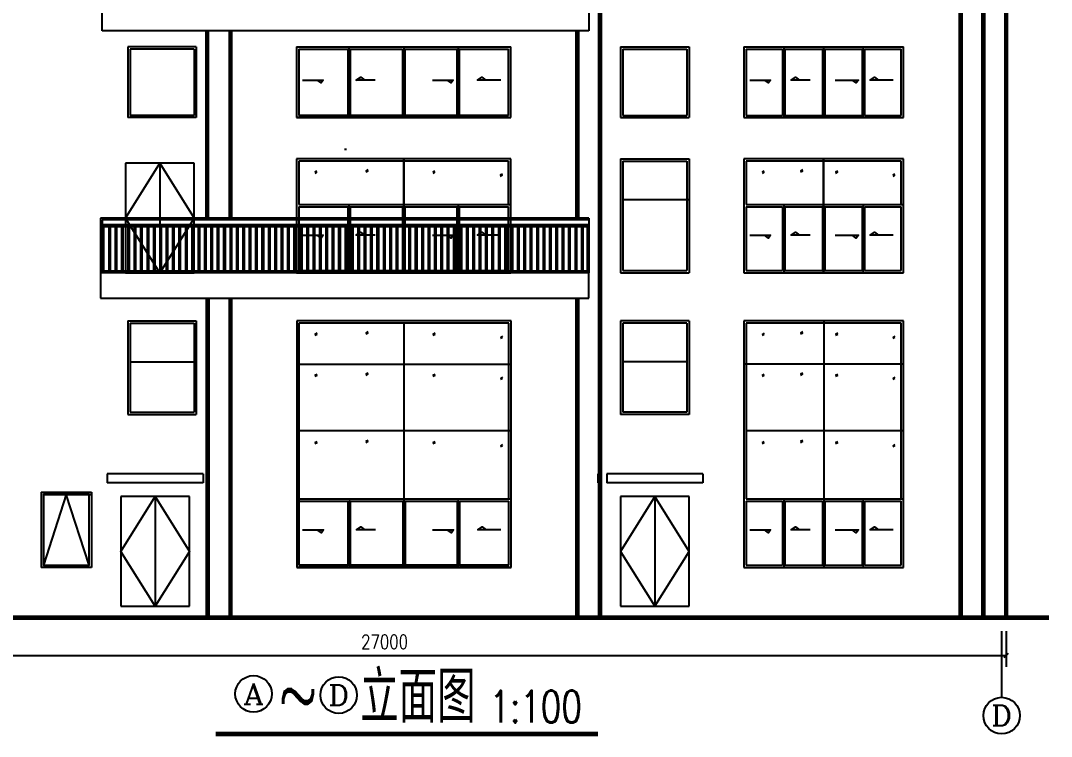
# Model space of a CAD drawing. Header units: millimetres. Extents: x 591771 to 1936534, y -622016 to 355666.
# Drawn here: x 869425 to 892016, y -90010 to -74334 of the extents above; entities that cross this region are included whole.
import ezdxf
from ezdxf.enums import TextEntityAlignment as Align

# ---------------------------------------------------------------- set-up
doc = ezdxf.new("R2010")
doc.units = ezdxf.units.MM
doc.header["$LTSCALE"] = 80
for name, color, linetype in [('\\M+5B4B0\\M+5BBA7', 124, 'Continuous'), ('\\M+5C0B8\\M+5B8CB', 6, 'Continuous'), ('\\M+5C1A2\\M+5C3E6\\M+5CFDF\\M+5CCF51', 7, 'Continuous'), ('\\M+5C1A2\\M+5C3E6\\M+5CFDF\\M+5CCF55', 140, 'Continuous'), ('AXIS', 3, 'Continuous'), ('AXIS_TEXT', 7, 'Continuous'), ('DIM_SYMB', 3, 'Continuous'), ('PUB_DIM', 3, 'Continuous'), ('WINDOW', 4, 'Continuous'), ('WINDOW_TEXT', 7, 'Continuous')]:
    doc.layers.add(name, color=color, linetype=linetype)
doc.styles.add('_TCH_AXIS', font='COMPLEX', dxfattribs={"bigfont": 'GBCBIG'})
doc.styles.add('DIM_FONT', font='SIMPLEX.shx', dxfattribs={"width": 0.8})
doc.styles.add('HZTXT', font='txt', dxfattribs={"height": 60, "bigfont": 'HZTXT'})
doc.dimstyles.new('DIMN', dxfattribs={"dimtxt": 300, "dimasz": 100, "dimexe": 250, "dimexo": 300, "dimgap": 150, "dimtad": 1, "dimdec": 0, "dimzin": 0, "dimdsep": 46, "dimtxsty": 'DIM_FONT', "dimblk": 'ARCHTICK', "dimcen": 0.09, "dimclrt": 7, "dimazin": 2, "dimtfac": 1, "dimtdec": 0, "dimtix": 1, "dimtmove": 2, "dimatfit": 3, "dimldrblk": 'ARCHTICK', "dimfxl": 0, "dimtolj": 1, "dimtzin": 0, "dimarcsym": 0})

# ---------------------------------------------------------------- blocks, each defined once
blk = doc.blocks.new('lmg18')
at = {"layer": '\\M+5B4B0\\M+5BBA7'}
for p, q in [((791749, -625430), (788249, -625430)), ((788249, -625430), (788249, -627930)), ((791699, -625480), (788299, -625480)), ((788299, -625480), (788299, -626430)), ((789999, -627930), (789999, -625430)), ((789999, -625430), (789999, -627930)), ((789999, -625430), (789999, -627930)), ((791699, -626430), (791699, -625480)), ((791749, -627930), (791749, -625430)), ((788299, -626430), (791749, -626430)), ((789124, -626430), (789124, -627930)), ((790874, -627930), (790874, -626430)), ((790024, -626480), (790024, -627880)), ((788249, -627930), (791749, -627930))]:
    blk.add_line(p, q, dxfattribs=at)
at = {"layer": 'WINDOW', "color": 252}
for p, q in [((788699, -625702), (788650, -625727)), ((788699, -625727), (788650, -625752)), ((789542, -625674), (789493, -625699)), ((789542, -625699), (789493, -625724)), ((790309, -625702), (790260, -625727)), ((790309, -625727), (790260, -625752)), ((791562, -625767), (791513, -625792)), ((791562, -625792), (791513, -625817)), ((788299, -626480), (789099, -626480)), ((788299, -626480), (788299, -627880)), ((789099, -626480), (789099, -627880)), ((789149, -626480), (789974, -626480)), ((789149, -626480), (789149, -627880)), ((789974, -626480), (789974, -627880)), ((789974, -626480), (789974, -627880)), ((790024, -626480), (790849, -626480)), ((790024, -627880), (790024, -626480)), ((790849, -627880), (790849, -626480)), ((790899, -626480), (791699, -626480)), ((790899, -627880), (790899, -626480)), ((791699, -627880), (791699, -626480)), ((788299, -627880), (789099, -627880)), ((789149, -627880), (789974, -627880)), ((790024, -627880), (790849, -627880)), ((790899, -627880), (791699, -627880))]:
    blk.add_line(p, q, dxfattribs=at)
for points in [[(788379, -627106), (788836, -627106), (788790, -627171), (788701, -627106)], [(789701, -627106), (789286, -627106), (789382, -627041), (789471, -627106)], [(790254, -627106), (790761, -627106), (790715, -627171), (790626, -627106)], [(791525, -627106), (791018, -627106), (791113, -627041), (791202, -627106)]]:
    blk.add_lwpolyline(points, dxfattribs=at)
blk = doc.blocks.new('lmg15')
at = {"layer": '\\M+5B4B0\\M+5BBA7'}
for p, q in [((809550, -603301), (804850, -603301)), ((804850, -603301), (804850, -605801)), ((809500, -603351), (804900, -603351)), ((804900, -603351), (804900, -604301)), ((807200, -605801), (807200, -603301)), ((807200, -603301), (807200, -605801)), ((807200, -603301), (807200, -605801)), ((809500, -604301), (809500, -603351)), ((809550, -605801), (809550, -603301)), ((804900, -604301), (809550, -604301)), ((806000, -604301), (806000, -605801)), ((807225, -604351), (807225, -605751)), ((808400, -605801), (808400, -604301)), ((804850, -605801), (809550, -605801))]:
    blk.add_line(p, q, dxfattribs=at)
at = {"layer": 'WINDOW', "color": 252}
for p, q in [((805299, -603573), (805250, -603598)), ((805299, -603598), (805250, -603623)), ((806418, -603545), (806369, -603570)), ((806418, -603570), (806369, -603595)), ((807885, -603573), (807836, -603598)), ((807885, -603598), (807836, -603623)), ((809363, -603637), (809314, -603663)), ((809363, -603663), (809314, -603688)), ((804900, -604351), (805975, -604351)), ((804900, -604351), (804900, -605751)), ((805975, -604351), (805975, -605751)), ((806025, -604351), (807175, -604351)), ((806025, -604351), (806025, -605751)), ((807175, -604351), (807175, -605751)), ((807175, -604351), (807175, -605751)), ((807225, -604351), (808375, -604351)), ((807225, -605751), (807225, -604351)), ((808375, -605751), (808375, -604351)), ((808425, -604351), (809500, -604351)), ((808425, -605751), (808425, -604351)), ((809500, -605751), (809500, -604351)), ((804900, -605751), (805975, -605751)), ((806025, -605751), (807175, -605751)), ((807225, -605751), (808375, -605751)), ((808425, -605751), (809500, -605751))]:
    blk.add_line(p, q, dxfattribs=at)
for points in [[(806576, -604977), (806162, -604977), (806257, -604911), (806347, -604977)], [(809326, -604977), (808818, -604977), (808914, -604911), (809003, -604977)], [(804979, -604977), (805436, -604977), (805391, -605042), (805302, -604977)], [(807829, -604977), (808286, -604977), (808241, -605042), (808152, -604977)]]:
    blk.add_lwpolyline(points, dxfattribs=at)
blk = doc.blocks.new('_ArchTick')
at = {"color": 0, "linetype": 'ByBlock', "const_width": 0.4}
blk.add_lwpolyline([(-0.5, -0.5), (0.5, 0.5)], dxfattribs=at)
blk = doc.blocks.new('*D130')
at = {"layer": 'Defpoints', "color": 0, "transparency": 16777216}
for p in [(863777, -87409), (891025, -87409), (891025, -88239)]:
    blk.add_point(p, dxfattribs=at)
at = {"layer": 'PUB_DIM', "color": 0, "lineweight": -2, "transparency": 16777216}
for p, q in [((863777, -87709), (863777, -88489)), ((891025, -87709), (891025, -88489)), ((863777, -88239), (891025, -88239))]:
    blk.add_line(p, q, dxfattribs=at)
at = {"layer": 'PUB_DIM', "color": 0, "lineweight": -2, "transparency": 16777216, "xscale": 100, "yscale": 100, "zscale": 100, "rotation": 180}
blk.add_blockref('_ArchTick', (863777, -88239), dxfattribs=at)
at = {"layer": 'PUB_DIM', "color": 0, "lineweight": -2, "transparency": 16777216, "xscale": 100, "yscale": 100, "zscale": 100}
blk.add_blockref('_ArchTick', (891025, -88239), dxfattribs=at)
at = {"layer": 'PUB_DIM', "color": 7, "transparency": 16777216, "insert": (877401, -87939), "char_height": 300, "attachment_point": 5, "style": 'DIM_FONT'}
blk.add_mtext('\\A1;27000', dxfattribs=at)

msp = doc.modelspace()

# ---------------------------------------------------------------- linework, layer by layer
at = {"layer": '\\M+5B4B0\\M+5BBA7', "color": 7}
for p, q in [((871215.2, -74558.8), (871215.2, -73858.8)), ((881875.2, -73858.8), (881875.2, -74558.8)), ((881875.2, -74558.8), (871215.2, -74558.8)), ((871175.2, -79708.8), (871175.2, -80408.8)), ((881875.2, -80408.8), (881875.2, -79708.8)), ((881875.2, -79858.8), (871175.2, -79858.8)), ((871175.2, -80408.8), (881875.2, -80408.8)), ((870425.2, -84708.8), (869925.2, -86258.8)), ((870925.2, -86258.8), (870425.2, -84708.8))]:
    msp.add_line(p, q, dxfattribs=at)
at = {"layer": '\\M+5B4B0\\M+5BBA7', "ltscale": 20}
for p, q in [((871775.2, -74908.8), (871775.2, -76458.8)), ((871825.2, -74958.8), (871825.2, -76408.8)), ((873225.4, -74958.8), (873225.4, -76408.8)), ((882625.1, -74958.8), (882625.1, -76408.8)), ((884025.2, -74958.8), (884025.2, -76408.8)), ((884075.2, -74908.8), (884075.2, -76458.8)), ((873225.2, -77458.8), (871725.2, -77458.8)), ((871725.2, -77458.8), (871725.2, -79858.8)), ((872475.2, -77458.8), (872475.2, -79858.8)), ((873225.2, -79858.8), (873225.2, -77458.8)), ((882625.1, -77408.8), (882625.1, -79808.8)), ((884025.2, -77408.8), (884025.2, -79808.8)), ((884075.2, -77358.8), (884075.2, -79858.8)), ((871725.2, -79858.8), (873225.2, -79858.8)), ((875525.2, -81458.8), (875525.2, -86258.8)), ((873425.2, -84258.8), (871325.2, -84258.8)), ((871325.2, -84258.8), (871325.2, -84458.8)), ((882075.2, -84258.8), (882075.2, -84458.8)), ((884375.2, -84258.8), (882275.2, -84258.8)), ((882275.2, -84258.8), (882275.2, -84458.8)), ((884375.2, -84258.8), (884375.2, -84458.8)), ((873425.2, -84458.8), (871325.2, -84458.8)), ((884375.2, -84458.8), (882275.2, -84458.8)), ((869875.2, -84658.8), (869875.2, -86308.8)), ((870975.2, -84658.8), (870975.2, -86308.8)), ((873125.2, -84758.8), (871625.2, -84758.8)), ((871625.2, -84758.8), (871625.2, -87158.8)), ((872375.2, -84758.8), (872375.2, -87158.8)), ((873125.2, -87158.8), (873125.2, -84758.8)), ((884075.2, -84758.8), (882575.2, -84758.8)), ((882575.2, -84758.8), (882575.2, -87158.8)), ((883325.2, -84758.8), (883325.2, -87158.8)), ((884075.2, -87158.8), (884075.2, -84758.8)), ((871625.2, -87158.8), (873125.2, -87158.8)), ((882575.2, -87158.8), (884075.2, -87158.8))]:
    msp.add_line(p, q, dxfattribs=at)
at = {"layer": '\\M+5B4B0\\M+5BBA7'}
for p, q in [((873275.2, -74908.8), (871775.2, -74908.8)), ((873225.4, -74958.8), (871825.2, -74958.8)), ((873275.2, -74908.8), (873275.2, -76458.8)), ((875470.6, -74908.8), (880170.6, -74908.8)), ((875470.6, -74908.8), (875470.6, -76458.8)), ((876620.6, -74908.8), (876620.6, -76458.8)), ((877820.6, -74908.8), (877820.6, -76458.8)), ((877845.6, -74958.8), (877845.6, -76408.8)), ((879020.6, -76458.8), (879020.6, -74908.8)), ((880170.6, -76458.8), (880170.6, -74908.8)), ((882575.2, -74908.8), (882575.2, -76458.8)), ((882575.2, -74908.8), (884075.2, -74908.8)), ((882625.1, -74958.8), (884025.2, -74958.8)), ((885275, -74908.8), (888775, -74908.8)), ((885275, -74908.8), (885275, -76458.8)), ((886150, -74908.8), (886150, -76458.8)), ((887025, -74908.8), (887025, -76458.8)), ((887050, -74958.8), (887050, -76408.8)), ((887900, -76458.8), (887900, -74908.8)), ((888775, -76458.8), (888775, -74908.8)), ((873275.2, -76458.8), (871775.2, -76458.8)), ((873225.4, -76408.8), (871825.2, -76408.8)), ((876570.6, -76458.8), (875470.6, -76458.8)), ((875470.6, -76458.8), (880170.6, -76458.8)), ((880120.6, -76408.8), (875520.6, -76408.8)), ((880120.6, -76458.8), (875555.2, -76458.8)), ((882575.2, -76458.8), (884075.2, -76458.8)), ((882625.1, -76408.8), (884025.2, -76408.8)), ((885275, -76458.8), (888775, -76458.8)), ((886225, -76408.8), (887725, -76408.8)), ((874025.2, -77158.8), (874020.8, -77158.8)), ((874025.2, -77208.8), (874020.8, -77208.8)), ((876570.6, -77158.8), (876520.6, -77158.8)), ((871725.2, -78658.8), (872475.2, -77458.8)), ((872475.2, -77458.8), (873225.2, -78658.8)), ((882575.2, -77358.8), (882575.2, -79858.8)), ((882575.2, -77358.8), (884075.2, -77358.8)), ((882625.1, -77408.8), (884025.2, -77408.8)), ((888725, -78258.8), (888725, -77408.8)), ((888775, -79858.8), (888775, -77358.8)), ((884075.2, -78258.8), (882625.1, -78258.8)), ((872475.2, -79858.8), (871725.2, -78658.8)), ((873225.2, -78658.8), (872475.2, -79858.8)), ((872505.2, -79818.8), (872505.2, -79818.8)), ((882575.2, -79858.8), (884075.2, -79858.8)), ((882625.1, -79808.8), (884025.2, -79808.8)), ((886225, -79808.8), (887725, -79808.8)), ((871775.2, -80908.8), (873275.2, -80908.8)), ((871775.2, -80908.8), (871775.2, -82958.8)), ((871825.2, -80958.8), (873225.2, -80958.8)), ((871825.2, -80958.8), (871825.2, -82908.8)), ((873225.2, -80958.8), (873225.2, -82908.8)), ((873275.2, -80908.8), (873275.2, -82958.8)), ((880175.2, -80908.8), (875475.2, -80908.8)), ((875475.2, -80908.8), (875475.2, -86308.8)), ((880125.2, -80958.8), (875525.2, -80958.8)), ((875525.2, -80958.8), (875525.2, -84808.8)), ((877825.2, -80958.8), (877825.2, -86308.8)), ((880125.2, -84808.8), (880125.2, -80958.8)), ((880175.2, -86308.8), (880175.2, -80908.8)), ((884075.2, -80908.8), (882575.2, -80908.8)), ((884075.2, -80908.8), (882575.2, -80908.8)), ((882575.2, -80908.8), (882575.2, -82958.8)), ((882625.2, -80958.8), (882625.2, -82908.8)), ((884025.2, -80958.8), (882625.2, -80958.8)), ((884025.2, -80958.8), (884025.2, -82908.8)), ((884075.2, -80908.8), (884075.2, -82958.8)), ((888775.2, -80908.8), (885275.2, -80908.8)), ((885275.2, -80908.8), (885275.2, -86308.8)), ((888725.2, -80958.8), (885325.2, -80958.8)), ((885325.2, -80958.8), (885325.2, -84808.8)), ((887025.2, -80908.8), (887025.2, -86308.8)), ((887025.2, -80908.8), (887025.2, -86308.8)), ((888725.2, -84808.8), (888725.2, -80958.8)), ((888775.2, -86308.8), (888775.2, -80908.8)), ((882575.2, -81108.8), (882575.2, -82958.8)), ((884025.2, -81158.8), (884025.2, -82908.8)), ((871825.2, -81808.8), (873225.4, -81808.8)), ((875525.2, -81858.8), (880175.2, -81858.8)), ((884025.2, -81808.8), (882625.1, -81808.8)), ((888775.2, -81858.8), (885275.2, -81858.8)), ((871775.2, -82958.8), (873275.2, -82958.8)), ((871825.2, -82908.8), (873225.2, -82908.8)), ((884075.2, -82958.8), (882575.2, -82958.8)), ((884075.2, -82958.8), (882575.2, -82958.8)), ((884025.2, -82908.8), (882625.2, -82908.8)), ((875525.2, -83308.8), (880175.2, -83308.8)), ((885325.2, -83308.8), (888775.2, -83308.8)), ((873425.2, -84258.8), (873425.2, -84458.8)), ((869875.2, -84658.8), (870975.2, -84658.8)), ((869925.2, -84708.8), (870975.2, -84708.8)), ((871625.2, -85958.8), (872375.2, -84758.8)), ((872375.2, -84758.8), (873125.2, -85958.8)), ((875525.2, -84808.8), (880175.2, -84808.8)), ((876625.2, -84808.8), (876625.2, -86308.8)), ((877850.2, -84858.8), (877850.2, -86258.8)), ((879025.2, -86308.8), (879025.2, -84808.8)), ((883325.2, -84758.8), (882575.2, -85958.8)), ((884075.2, -85958.8), (883325.2, -84758.8)), ((885325.2, -84808.8), (888775.2, -84808.8)), ((886150.2, -84808.8), (886150.2, -86308.8)), ((887050.2, -84858.8), (887050.2, -86258.8)), ((887900.2, -86308.8), (887900.2, -84808.8)), ((872375.2, -87158.8), (871625.2, -85958.8)), ((873125.2, -85958.8), (872375.2, -87158.8)), ((882575.2, -85958.8), (883325.2, -87158.8)), ((883325.2, -87158.8), (884075.2, -85958.8)), ((880125.2, -86258.8), (875525.2, -86258.8)), ((886225.2, -86258.8), (887725.2, -86258.8)), ((870975.2, -86308.8), (869875.2, -86308.8)), ((880175.2, -86308.8), (875475.2, -86308.8)), ((875475.2, -86308.8), (880175.2, -86308.8)), ((885275.2, -86308.8), (888775.2, -86308.8))]:
    msp.add_line(p, q, dxfattribs=at)
at = {"layer": '\\M+5B4B0\\M+5BBA7', "color": 1}
msp.add_line((876525.2, -86308.8), (875525.2, -86308.8), dxfattribs=at)
at = {"layer": '\\M+5B4B0\\M+5BBA7', "color": 7}
msp.add_lwpolyline([(870925.2, -84708.8), (869925.2, -84708.8), (869925.2, -86258.8), (870925.2, -86258.8)], close=True, dxfattribs=at)
at = {"layer": '\\M+5C0B8\\M+5B8CB'}
for p, q in [((871175.2, -78658.8), (871175.2, -79858.8)), ((881875.2, -78658.8), (871175.2, -78658.8)), ((871215.2, -78698.8), (871215.2, -79758.8)), ((881875.2, -78698.8), (871215.2, -78698.8)), ((871215.2, -78798.8), (871215.2, -79758.8)), ((881875.2, -78808.8), (871215.2, -78808.8)), ((881875.2, -78658.8), (881875.2, -79858.8)), ((881875.2, -78848.8), (871215.2, -78848.8)), ((871215.2, -78848.8), (871215.2, -79658.8)), ((871215.2, -78864.3), (871215.2, -79818.8)), ((871245.2, -78848.8), (871245.2, -79818.8)), ((871355.2, -78848.8), (871355.2, -79818.8)), ((871385.2, -78848.8), (871385.2, -79818.8)), ((871495.2, -78848.8), (871495.2, -79818.8)), ((871525.2, -78848.8), (871525.2, -79818.8)), ((871635.2, -78848.8), (871635.2, -79818.8)), ((871665.2, -78848.8), (871665.2, -79818.8)), ((871775.2, -78848.8), (871775.2, -79818.8)), ((871805.2, -78848.8), (871805.2, -79818.8)), ((871915.2, -78848.8), (871915.2, -79818.8)), ((871945.2, -78848.8), (871945.2, -79818.8)), ((872055.2, -78848.8), (872055.2, -79818.8)), ((872085.2, -78848.8), (872085.2, -79818.8)), ((872195.2, -78848.8), (872195.2, -79818.8)), ((872225.2, -78848.8), (872225.2, -79818.8)), ((872335.2, -78848.8), (872335.2, -79818.8)), ((872335.2, -78848.8), (872335.2, -79818.8)), ((872365.2, -78848.8), (872365.2, -79818.8)), ((872365.2, -78848.8), (872365.2, -79818.8)), ((872475.2, -78848.8), (872475.2, -79818.8)), ((872475.2, -78848.8), (872475.2, -79818.8)), ((872505.2, -78848.8), (872505.2, -79818.8)), ((872505.2, -78848.8), (872505.2, -79818.8)), ((872615.2, -78848.8), (872615.2, -79818.8)), ((872615.2, -78848.8), (872615.2, -79818.8)), ((872645.2, -78848.8), (872645.2, -79818.8)), ((872645.2, -78848.8), (872645.2, -79818.8)), ((872755.2, -78848.8), (872755.2, -79818.8)), ((872785.2, -78848.8), (872785.2, -79818.8)), ((872895.2, -78848.8), (872895.2, -79818.8)), ((872925.2, -78848.8), (872925.2, -79818.8)), ((873035.2, -78848.8), (873035.2, -79818.8)), ((873065.2, -78848.8), (873065.2, -79818.8)), ((873175.2, -78848.8), (873175.2, -79818.8)), ((873205.2, -78848.8), (873205.2, -79818.8)), ((873315.2, -78848.8), (873315.2, -79818.8)), ((873345.2, -78848.8), (873345.2, -79818.8)), ((873455.2, -78848.8), (873455.2, -79818.8)), ((873485.2, -78848.8), (873485.2, -79818.8)), ((873595.2, -78848.8), (873595.2, -79818.8)), ((873595.2, -78848.8), (873595.2, -79818.8)), ((873625.2, -78848.8), (873625.2, -79818.8)), ((873625.2, -78848.8), (873625.2, -79818.8)), ((873735.2, -78848.8), (873735.2, -79818.8)), ((873735.2, -78848.8), (873735.2, -79818.8)), ((873765.2, -78848.8), (873765.2, -79818.8)), ((873765.2, -78848.8), (873765.2, -79818.8)), ((873875.2, -78848.8), (873875.2, -79818.8)), ((873875.2, -78848.8), (873875.2, -79818.8)), ((873905.2, -78848.8), (873905.2, -79818.8)), ((873905.2, -78848.8), (873905.2, -79818.8)), ((874015.2, -78848.8), (874015.2, -79818.8)), ((874045.2, -78848.8), (874045.2, -79818.8)), ((874155.2, -78848.8), (874155.2, -79818.8)), ((874185.2, -78848.8), (874185.2, -79818.8)), ((874295.2, -78848.8), (874295.2, -79818.8)), ((874325.2, -78848.8), (874325.2, -79818.8)), ((874435.2, -78848.8), (874435.2, -79818.8)), ((874465.2, -78848.8), (874465.2, -79818.8)), ((874575.2, -78848.8), (874575.2, -79818.8)), ((874605.2, -78848.8), (874605.2, -79818.8)), ((874715.2, -78848.8), (874715.2, -79818.8)), ((874745.2, -78848.8), (874745.2, -79818.8)), ((874855.2, -78848.8), (874855.2, -79818.8)), ((874855.2, -78848.8), (874855.2, -79818.8)), ((874885.2, -78848.8), (874885.2, -79818.8)), ((874885.2, -78848.8), (874885.2, -79818.8)), ((874995.2, -78848.8), (874995.2, -79818.8)), ((874995.2, -78848.8), (874995.2, -79818.8)), ((875025.2, -78848.8), (875025.2, -79818.8)), ((875025.2, -78848.8), (875025.2, -79818.8)), ((875135.2, -78848.8), (875135.2, -79818.8)), ((875135.2, -78848.8), (875135.2, -79818.8)), ((875165.2, -78848.8), (875165.2, -79818.8)), ((875165.2, -78848.8), (875165.2, -79818.8)), ((875275.2, -78848.8), (875275.2, -79818.8)), ((875305.2, -78848.8), (875305.2, -79818.8)), ((875415.2, -78848.8), (875415.2, -79818.8)), ((875445.2, -78848.8), (875445.2, -79818.8)), ((875555.2, -78848.8), (875555.2, -79818.8)), ((875585.2, -78848.8), (875585.2, -79818.8)), ((875695.2, -78848.8), (875695.2, -79818.8)), ((875725.2, -78848.8), (875725.2, -79818.8)), ((875835.2, -78848.8), (875835.2, -79818.8)), ((875865.2, -78848.8), (875865.2, -79818.8)), ((875975.2, -78848.8), (875975.2, -79818.8)), ((876005.2, -78848.8), (876005.2, -79818.8)), ((876115.2, -78848.8), (876115.2, -79818.8)), ((876115.2, -78848.8), (876115.2, -79818.8)), ((876145.2, -78848.8), (876145.2, -79818.8)), ((876145.2, -78848.8), (876145.2, -79818.8)), ((876255.2, -78848.8), (876255.2, -79818.8)), ((876255.2, -78848.8), (876255.2, -79818.8)), ((876285.2, -78848.8), (876285.2, -79818.8)), ((876285.2, -78848.8), (876285.2, -79818.8)), ((876395.2, -78848.8), (876395.2, -79818.8)), ((876395.2, -78848.8), (876395.2, -79818.8)), ((876425.2, -78848.8), (876425.2, -79818.8)), ((876425.2, -78848.8), (876425.2, -79818.8)), ((876535.2, -78848.8), (876535.2, -79818.8)), ((876565.2, -78848.8), (876565.2, -79818.8)), ((876675.2, -78848.8), (876675.2, -79818.8)), ((876705.2, -78848.8), (876705.2, -79818.8)), ((876815.2, -78848.8), (876815.2, -79818.8)), ((876845.2, -78848.8), (876845.2, -79818.8)), ((876955.2, -78848.8), (876955.2, -79818.8)), ((876985.2, -78848.8), (876985.2, -79818.8)), ((877095.2, -78848.8), (877095.2, -79818.8)), ((877125.2, -78848.8), (877125.2, -79818.8)), ((877235.2, -78848.8), (877235.2, -79818.8)), ((877265.2, -78848.8), (877265.2, -79818.8)), ((877375.2, -78848.8), (877375.2, -79818.8)), ((877375.2, -78848.8), (877375.2, -79818.8)), ((877405.2, -78848.8), (877405.2, -79818.8)), ((877405.2, -78848.8), (877405.2, -79818.8)), ((877515.2, -78848.8), (877515.2, -79818.8)), ((877515.2, -78848.8), (877515.2, -79818.8)), ((877545.2, -78848.8), (877545.2, -79818.8)), ((877545.2, -78848.8), (877545.2, -79818.8)), ((877655.2, -78848.8), (877655.2, -79818.8)), ((877655.2, -78848.8), (877655.2, -79818.8)), ((877685.2, -78848.8), (877685.2, -79818.8)), ((877685.2, -78848.8), (877685.2, -79818.8)), ((877795.2, -78848.8), (877795.2, -79818.8)), ((877825.2, -78848.8), (877825.2, -79818.8)), ((877935.2, -78848.8), (877935.2, -79818.8)), ((877965.2, -78848.8), (877965.2, -79818.8)), ((878075.2, -78848.8), (878075.2, -79818.8)), ((878105.2, -78848.8), (878105.2, -79818.8)), ((878215.2, -78848.8), (878215.2, -79818.8)), ((878245.2, -78848.8), (878245.2, -79818.8)), ((878355.2, -78848.8), (878355.2, -79818.8)), ((878385.2, -78848.8), (878385.2, -79818.8)), ((878495.2, -78848.8), (878495.2, -79818.8)), ((878525.2, -78848.8), (878525.2, -79818.8)), ((878635.2, -78848.8), (878635.2, -79818.8)), ((878635.2, -78848.8), (878635.2, -79818.8)), ((878665.2, -78848.8), (878665.2, -79818.8)), ((878665.2, -78848.8), (878665.2, -79818.8)), ((878775.2, -78848.8), (878775.2, -79818.8)), ((878775.2, -78848.8), (878775.2, -79818.8)), ((878805.2, -78848.8), (878805.2, -79818.8)), ((878805.2, -78848.8), (878805.2, -79818.8)), ((878915.2, -78848.8), (878915.2, -79818.8)), ((878915.2, -78848.8), (878915.2, -79818.8)), ((878945.2, -78848.8), (878945.2, -79818.8)), ((878945.2, -78848.8), (878945.2, -79818.8)), ((879055.2, -78848.8), (879055.2, -79818.8)), ((879085.2, -78848.8), (879085.2, -79818.8)), ((879195.2, -78848.8), (879195.2, -79818.8)), ((879225.2, -78848.8), (879225.2, -79818.8)), ((879335.2, -78848.8), (879335.2, -79818.8)), ((879365.2, -78848.8), (879365.2, -79818.8)), ((879475.2, -78848.8), (879475.2, -79818.8)), ((879505.2, -78848.8), (879505.2, -79818.8)), ((879615.2, -78848.8), (879615.2, -79818.8)), ((879645.2, -78848.8), (879645.2, -79818.8)), ((879755.2, -78848.8), (879755.2, -79818.8)), ((879785.2, -78848.8), (879785.2, -79818.8)), ((879895.2, -78848.8), (879895.2, -79818.8)), ((879895.2, -78848.8), (879895.2, -79818.8)), ((879925.2, -78848.8), (879925.2, -79818.8)), ((879925.2, -78848.8), (879925.2, -79818.8)), ((880035.2, -78848.8), (880035.2, -79818.8)), ((880035.2, -78848.8), (880035.2, -79818.8)), ((880035.2, -78848.8), (880035.2, -79818.8)), ((880065.2, -78848.8), (880065.2, -79818.8)), ((880065.2, -78848.8), (880065.2, -79818.8)), ((880065.2, -78848.8), (880065.2, -79818.8)), ((880175.2, -78848.8), (880175.2, -79818.8)), ((880175.2, -78848.8), (880175.2, -79818.8)), ((880205.2, -78848.8), (880205.2, -79818.8)), ((880205.2, -78848.8), (880205.2, -79818.8)), ((880315.2, -78848.8), (880315.2, -79818.8)), ((880345.2, -78848.8), (880345.2, -79818.8)), ((880455.2, -78848.8), (880455.2, -79818.8)), ((880485.2, -78848.8), (880485.2, -79818.8)), ((880595.2, -78848.8), (880595.2, -79818.8)), ((880625.2, -78848.8), (880625.2, -79818.8)), ((880735.2, -78848.8), (880735.2, -79818.8)), ((880765.2, -78848.8), (880765.2, -79818.8)), ((880875.2, -78848.8), (880875.2, -79818.8)), ((880905.2, -78848.8), (880905.2, -79818.8)), ((881015.2, -78848.8), (881015.2, -79818.8)), ((881015.2, -78848.8), (881015.2, -79818.8)), ((881045.2, -78848.8), (881045.2, -79818.8)), ((881045.2, -78848.8), (881045.2, -79818.8)), ((881155.2, -78848.8), (881155.2, -79818.8)), ((881155.2, -78848.8), (881155.2, -79818.8)), ((881185.2, -78848.8), (881185.2, -79818.8)), ((881185.2, -78848.8), (881185.2, -79818.8)), ((881295.2, -78848.8), (881295.2, -79818.8)), ((881295.2, -78848.8), (881295.2, -79818.8)), ((881325.2, -78848.8), (881325.2, -79818.8)), ((881325.2, -78848.8), (881325.2, -79818.8)), ((881435.2, -78848.8), (881435.2, -79818.8)), ((881465.2, -78848.8), (881465.2, -79818.8)), ((881575.2, -78848.8), (881575.2, -79818.8)), ((881605.2, -78848.8), (881605.2, -79818.8)), ((881715.2, -78848.8), (881715.2, -79818.8)), ((881745.2, -78848.8), (881745.2, -79818.8)), ((881845.2, -78848.8), (881845.2, -79818.8)), ((881875.2, -78848.8), (881875.2, -79818.8)), ((872774.2, -79818.8), (871175.2, -79818.8)), ((872774.2, -79858.8), (871175.2, -79858.8)), ((881875.2, -79818.8), (871215.2, -79818.8)), ((881875.2, -79858.8), (871215.2, -79858.8))]:
    msp.add_line(p, q, dxfattribs=at)
at = {"layer": '\\M+5C1A2\\M+5C3E6\\M+5CFDF\\M+5CCF51'}
msp.add_line((871175.2, -78658.8), (871175.2, -79858.8), dxfattribs=at)
at = {"layer": '\\M+5C1A2\\M+5C3E6\\M+5CFDF\\M+5CCF55'}
for p, q in [((882125.2, -87408.8), (882125.2, -62708.8)), ((881625.2, -74558.8), (881625.2, -78658.8)), ((881625.2, -80408.8), (881625.2, -87408.8))]:
    msp.add_line(p, q, dxfattribs=at)
at = {"layer": '\\M+5C1A2\\M+5C3E6\\M+5CFDF\\M+5CCF55', "const_width": 100}
for points in [[(881625.2, -67958.8), (881625.2, -62708.8), (882125.2, -62708.8), (882125.2, -87408.8)], [(890525.2, -87408.8), (890525.2, -62708.8), (890025.2, -62708.8), (890025.2, -87408.8)], [(891025.2, -87408.8), (891025.2, -62708.8), (890525.2, -62708.8), (890525.2, -87408.8)], [(873514.1, -78658.8), (873514.1, -74558.8)], [(874025.2, -78658.8), (874025.2, -74558.8)], [(881625.2, -78658.8), (881625.2, -74558.8)], [(873525.2, -80408.8), (873525.2, -87408.8)], [(874025.2, -80408.8), (874025.2, -87408.8)], [(881625.2, -87408.8), (881625.2, -80408.8)], [(891965.7, -87408.8), (860890.4, -87408.8)]]:
    msp.add_lwpolyline(points, dxfattribs=at)
at = {"layer": 'AXIS'}
for centre in [(874529.7, -89078.3), (876396.5, -89105.9), (890925.2, -89553.8)]:
    msp.add_circle(centre, 400, dxfattribs=at)
at = {"layer": 'DIM_SYMB', "const_width": 100}
msp.add_lwpolyline([(873700.3, -89959.6), (882079.6, -89959.6)], dxfattribs=at)
at = {"layer": 'PUB_DIM'}
msp.add_line((890925.2, -87708.8), (890925.2, -89153.8), dxfattribs=at)
at = {"layer": 'WINDOW', "color": 252}
for p, q in [((875520.6, -74958.8), (876595.6, -74958.8)), ((875520.6, -74958.8), (875520.6, -76408.8)), ((876595.6, -74958.8), (876595.6, -76408.8)), ((876645.6, -74958.8), (877795.6, -74958.8)), ((876645.6, -74958.8), (876645.6, -76408.8)), ((877795.6, -74958.8), (877795.6, -76408.8)), ((877845.6, -74958.8), (878995.6, -74958.8)), ((878995.6, -76408.8), (878995.6, -74958.8)), ((879045.6, -74958.8), (880120.6, -74958.8)), ((879045.6, -76408.8), (879045.6, -74958.8)), ((880120.6, -76408.8), (880120.6, -74958.8)), ((885325, -74958.8), (886125, -74958.8)), ((885325, -74958.8), (885325, -76408.8)), ((886125, -74958.8), (886125, -76408.8)), ((886175, -74958.8), (887000, -74958.8)), ((886175, -74958.8), (886175, -76408.8)), ((887000, -74958.8), (887000, -76408.8)), ((887050, -74958.8), (887875, -74958.8)), ((887875, -76408.8), (887875, -74958.8)), ((887925, -74958.8), (888725, -74958.8)), ((887925, -76408.8), (887925, -74958.8)), ((888725, -76408.8), (888725, -74958.8)), ((877795.6, -75008.8), (877795.6, -76408.8)), ((877845.6, -76408.8), (877845.6, -75008.8)), ((887000, -75008.8), (887000, -76408.8)), ((887050, -76408.8), (887050, -75008.8)), ((875520.6, -76408.8), (876595.6, -76408.8)), ((876645.6, -76408.8), (877795.6, -76408.8)), ((877845.6, -76408.8), (878995.6, -76408.8)), ((879045.6, -76408.8), (880120.6, -76408.8)), ((885325, -76408.8), (886125, -76408.8)), ((886175, -76408.8), (887000, -76408.8)), ((887050, -76408.8), (887875, -76408.8)), ((887925, -76408.8), (888725, -76408.8)), ((875924.3, -81180.6), (875875.3, -81205.7)), ((875924.3, -81205.7), (875875.3, -81230.7)), ((877043.1, -81153), (876994, -81178)), ((877043.1, -81178), (876994, -81203.1)), ((878510.1, -81180.6), (878461.1, -81205.7)), ((878510.1, -81205.7), (878461.1, -81230.7)), ((879987.9, -81245.1), (879938.8, -81270.2)), ((879987.9, -81270.2), (879938.8, -81295.3)), ((885724.3, -81180.6), (885675.3, -81205.7)), ((885724.3, -81205.7), (885675.3, -81230.7)), ((886568.1, -81153), (886519, -81178)), ((886568.1, -81178), (886519, -81203.1)), ((887335.1, -81180.6), (887286.1, -81205.7)), ((887335.1, -81205.7), (887286.1, -81230.7)), ((888587.9, -81245.1), (888538.8, -81270.2)), ((888587.9, -81270.2), (888538.8, -81295.3)), ((875924.3, -82080.6), (875875.3, -82105.7)), ((875924.3, -82105.7), (875875.3, -82130.7)), ((877043.1, -82053), (876994, -82078)), ((877043.1, -82078), (876994, -82103.1)), ((878510.1, -82080.6), (878461.1, -82105.7)), ((878510.1, -82105.7), (878461.1, -82130.7)), ((879987.9, -82145.1), (879938.8, -82170.2)), ((879987.9, -82170.2), (879938.8, -82195.3)), ((885724.3, -82080.6), (885675.3, -82105.7)), ((885724.3, -82105.7), (885675.3, -82130.7)), ((886568.1, -82053), (886519, -82078)), ((886568.1, -82078), (886519, -82103.1)), ((887335.1, -82080.6), (887286.1, -82105.7)), ((887335.1, -82105.7), (887286.1, -82130.7)), ((888587.9, -82145.1), (888538.8, -82170.2)), ((888587.9, -82170.2), (888538.8, -82195.3)), ((875924.3, -83555.6), (875875.3, -83580.7)), ((875924.3, -83580.7), (875875.3, -83605.7)), ((877043.1, -83528), (876994, -83553)), ((877043.1, -83553), (876994, -83578.1)), ((878510.1, -83555.6), (878461.1, -83580.7)), ((878510.1, -83580.7), (878461.1, -83605.7)), ((885724.3, -83555.6), (885675.3, -83580.7)), ((885724.3, -83580.7), (885675.3, -83605.7)), ((886568.1, -83528), (886519, -83553)), ((886568.1, -83553), (886519, -83578.1)), ((887335.1, -83555.6), (887286.1, -83580.7)), ((887335.1, -83580.7), (887286.1, -83605.7)), ((879987.9, -83620.1), (879938.8, -83645.2)), ((879987.9, -83645.2), (879938.8, -83670.3)), ((888587.9, -83620.1), (888538.8, -83645.2)), ((888587.9, -83645.2), (888538.8, -83670.3)), ((875525.2, -84858.8), (876600.2, -84858.8)), ((875525.2, -84858.8), (875525.2, -86258.8)), ((876600.2, -84858.8), (876600.2, -86258.8)), ((876650.2, -84858.8), (877800.2, -84858.8)), ((876650.2, -84858.8), (876650.2, -86258.8)), ((877800.2, -84858.8), (877800.2, -86258.8)), ((877800.2, -84858.8), (877800.2, -86258.8)), ((877850.2, -84858.8), (879000.2, -84858.8)), ((877850.2, -86258.8), (877850.2, -84858.8)), ((879000.2, -86258.8), (879000.2, -84858.8)), ((879050.2, -84858.8), (880125.2, -84858.8)), ((879050.2, -86258.8), (879050.2, -84858.8)), ((880125.2, -86258.8), (880125.2, -84858.8)), ((885325.2, -84858.8), (886125.2, -84858.8)), ((885325.2, -84858.8), (885325.2, -86258.8)), ((886125.2, -84858.8), (886125.2, -86258.8)), ((886175.2, -84858.8), (887000.2, -84858.8)), ((886175.2, -84858.8), (886175.2, -86258.8)), ((887000.2, -84858.8), (887000.2, -86258.8)), ((887000.2, -84858.8), (887000.2, -86258.8)), ((887050.2, -84858.8), (887875.2, -84858.8)), ((887050.2, -86258.8), (887050.2, -84858.8)), ((887875.2, -86258.8), (887875.2, -84858.8)), ((887925.2, -84858.8), (888725.2, -84858.8)), ((887925.2, -86258.8), (887925.2, -84858.8)), ((888725.2, -86258.8), (888725.2, -84858.8)), ((875525.2, -86258.8), (876600.2, -86258.8)), ((876650.2, -86258.8), (877800.2, -86258.8)), ((877850.2, -86258.8), (879000.2, -86258.8)), ((879050.2, -86258.8), (880125.2, -86258.8)), ((885325.2, -86258.8), (886125.2, -86258.8)), ((886175.2, -86258.8), (887000.2, -86258.8)), ((887050.2, -86258.8), (887875.2, -86258.8)), ((887925.2, -86258.8), (888725.2, -86258.8))]:
    msp.add_line(p, q, dxfattribs=at)
for points in [[(875599.7, -75634.3), (876057.1, -75634.3), (876011.4, -75699.3), (875922.3, -75634.3)], [(877196.9, -75634.3), (876782.4, -75634.3), (876878.1, -75569.2), (876967.2, -75634.3)], [(878449.7, -75634.3), (878907.1, -75634.3), (878861.4, -75699.3), (878772.3, -75634.3)], [(879946.2, -75634.3), (879438.8, -75634.3), (879534.6, -75569.2), (879623.6, -75634.3)], [(885404.1, -75634.3), (885861.5, -75634.3), (885815.7, -75699.3), (885726.7, -75634.3)], [(886726.3, -75634.3), (886311.8, -75634.3), (886407.5, -75569.2), (886496.6, -75634.3)], [(887279.1, -75634.3), (887786.5, -75634.3), (887740.7, -75699.3), (887651.7, -75634.3)], [(888550.6, -75634.3), (888043.2, -75634.3), (888138.9, -75569.2), (888228, -75634.3)], [(875604.3, -85484.3), (876061.6, -85484.3), (876015.9, -85549.3), (875926.8, -85484.3)], [(877201.5, -85484.3), (876786.9, -85484.3), (876882.7, -85419.2), (876971.7, -85484.3)], [(878454.3, -85484.3), (878911.6, -85484.3), (878865.9, -85549.3), (878776.8, -85484.3)], [(879950.7, -85484.3), (879443.4, -85484.3), (879539.1, -85419.2), (879628.2, -85484.3)], [(885404.3, -85484.3), (885861.6, -85484.3), (885815.9, -85549.3), (885726.8, -85484.3)], [(886726.5, -85484.3), (886311.9, -85484.3), (886407.7, -85419.2), (886496.7, -85484.3)], [(887279.3, -85484.3), (887786.6, -85484.3), (887740.9, -85549.3), (887651.8, -85484.3)], [(888550.7, -85484.3), (888043.4, -85484.3), (888139.1, -85419.2), (888228.2, -85484.3)]]:
    msp.add_lwpolyline(points, dxfattribs=at)

# ---------------------------------------------------------------- block references
at = {"layer": '\\M+5B4B0\\M+5BBA7'}
for name, p in [('lmg15', (70620.7, 525942.3)), ('lmg18', (97025.6, 548071.4))]:
    msp.add_blockref(name, p, dxfattribs=at)

# ---------------------------------------------------------------- texts
at = {"layer": 'AXIS_TEXT', "style": '_TCH_AXIS'}
for s, width, p, p2 in [('A', 1.166667, (874303.4, -89304.6), (874755.9, -89304.6)), ('D', 1.235294, (876170.2, -89332.2), (876622.7, -89332.2)), ('D', 1.235294, (890698.9, -89780.1), (891151.5, -89780.1))]:
    msp.add_text(s, height=452.5, dxfattribs=dict(at, width=width)).set_placement(p, p2, align=Align.FIT)
at = {"layer": 'WINDOW_TEXT', "style": 'HZTXT', "width": 0.75}
for s, height, p in [('立面图', 1125, (876865.4, -89708.2)), ('~', 1125, (875068.2, -89615.4)), ('1:100', 700, (879701.6, -89708.2))]:
    msp.add_text(s, height=height, dxfattribs=at).set_placement(p)

# ---------------------------------------------------------------- dimensions: what is measured, and where the dimension line sits
at = {"layer": 'PUB_DIM'}
dim = msp.add_aligned_dim(p1=(863776.8, -87408.8), p2=(891025.2, -87408.8), distance=-829.8, text='27000', dimstyle='DIMN', dxfattribs=at)
dim.commit()
dim.dimension.update_dxf_attribs({"geometry": '*D130', "text_midpoint": (877401, -87938.6)})

doc.saveas('drawing.dxf')
